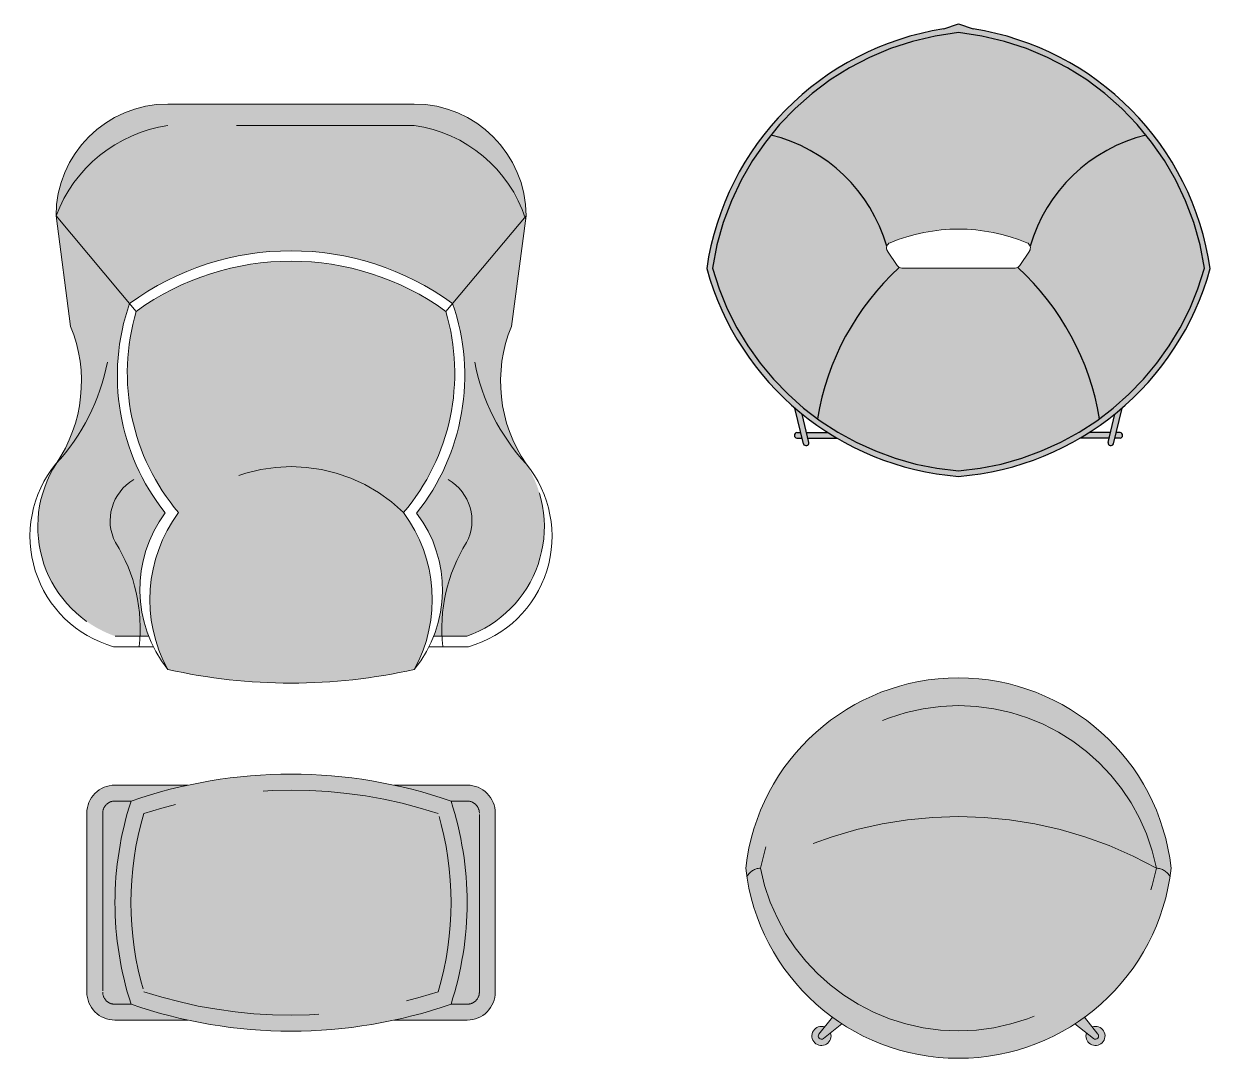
# Model space of a CAD drawing. Header units: metres. Extents: x 288.7 to 299.7, y 162.6 to 172.2.
# Drawn here: x 289.933 to 292.054, y 168.149 to 169.998 of the extents above; entities that cross this region are included whole.
import ezdxf

# ---------------------------------------------------------------- set-up
doc = ezdxf.new("R2010")
doc.units = ezdxf.units.M
doc.linetypes.add('HIDDEN2', pattern=[4.7625, 3.175, -1.5875])
doc.linetypes.add('HIDDENX2', pattern=[19.05, 12.7, -6.35])
for name, color, linetype, lineweight in [('estofado', 7, 'Continuous', 25), ('mesa', 7, 'Continuous', 9), ('moveis', 254, 'Continuous', 5)]:
    doc.layers.add(name, color=color, linetype=linetype, lineweight=lineweight)

# ---------------------------------------------------------------- blocks, each defined once
blk = doc.blocks.new('Poltrona Delta Lintz marrom')
at = {"layer": 'mesa', "ltscale": 0.8}
h = blk.add_hatch(color=256, dxfattribs=at)
h.dxf.hatch_style = 1
h.set_gradient(color1=(101, 68, 57), color2=(127, 86, 72), one_color=1, tint=0.39, name='CYLINDER')
h.paths.add_polyline_path([(0.0264, -0.0092), (0, 0), (-0.0264, -0.0092, 0.328316), (-0.45, -0.4374, 0.315355), (0, -0.8092, 0.315355), (0.45, -0.4374, 0.328316)])
h.paths.add_polyline_path([(0, -0.0158, -0.341123), (0.4398, -0.4368, -0.313757), (0, -0.7992, -0.313757), (-0.4398, -0.4368, -0.341123)], flags=16)
h.paths.add_polyline_path([(-0.1268, -0.4063), (-0.1095, -0.4323, 0.251208), (-0.1012, -0.4368), (0.1012, -0.4368, 0.251208), (0.1095, -0.4323), (0.1268, -0.4063, 0.471601), (0.1223, -0.3915, 0.199821), (-0.1223, -0.3915, 0.471509), (-0.1268, -0.4063, 12431.831382), (-0.1268, -0.4063, 1428.33229), (-0.1268, -0.4063, 0.000856)], flags=0)
h = blk.add_hatch(color=256, dxfattribs=at)
h.dxf.hatch_style = 1
h.set_gradient(color1=(101, 68, 57), color2=(165, 113, 95), one_color=1, tint=0.51, name='CURVED')
h.paths.add_polyline_path([(0.3354, -0.1989, 0.269367), (0.1281, -0.3978, 0.223972), (0.1223, -0.3915, 0.199821), (-0.1223, -0.3915, 0.471509), (-0.1268, -0.4063, -0.223893), (-0.1281, -0.3978, 0.269367), (-0.3354, -0.1989, -0.199416), (0, -0.0158, -0.199416)])
h = blk.add_hatch(color=256, dxfattribs=at)
h.dxf.hatch_style = 1
h.set_gradient(color1=(101, 68, 57), color2=(165, 113, 95), one_color=1, tint=0.51)
h.paths.add_polyline_path([(-0.1268, -0.4063, -0.223972), (-0.1281, -0.3978, 0.269367), (-0.3354, -0.1989, 0.132681), (-0.4398, -0.4368, 0.169277), (-0.252, -0.7061, -0.167687), (-0.1059, -0.4356, -0.123682), (-0.1095, -0.4323)])
h = blk.add_hatch(color=256, dxfattribs=at)
h.dxf.hatch_style = 1
h.set_gradient(color1=(101, 68, 57), color2=(165, 113, 95), one_color=1, tint=0.51)
h.paths.add_polyline_path([(0.3354, -0.1989, 0.269367), (0.1281, -0.3978, -0.223972), (0.1268, -0.4063), (0.1095, -0.4323, -0.123682), (0.1059, -0.4356, -0.167687), (0.252, -0.7061, 0.169277), (0.4398, -0.4368, 0.132681)])
h = blk.add_hatch(color=256, dxfattribs=at)
h.dxf.hatch_style = 1
h.set_gradient(color1=(101, 68, 57), color2=(165, 113, 95), one_color=1, tint=0.51, name='INVCURVED')
h.paths.add_polyline_path([(0.1059, -0.4356, -0.123682), (0.1012, -0.4368), (-0.1012, -0.4368, -0.123682), (-0.1059, -0.4356, 0.167687), (-0.252, -0.7061, 0.137193), (0, -0.7992, 0.137193), (0.252, -0.7061, 0.167687)])
h = blk.add_hatch(color=256, dxfattribs=at)
h.dxf.hatch_style = 1
h.set_gradient(color1=(210, 211, 213), one_color=1, tint=1)
h.paths.add_polyline_path([(-0.2795, -0.6977, -0.008221), (-0.2923, -0.6869), (-0.2771, -0.7508, 0.916018), (-0.2673, -0.7485)])
h = blk.add_hatch(color=256, dxfattribs=at)
h.dxf.hatch_style = 1
h.set_gradient(color1=(210, 211, 213), one_color=1, tint=1)
h.paths.add_polyline_path([(0.2923, -0.6869, -0.008221), (0.2795, -0.6977), (0.2673, -0.7485, 0.916018), (0.2771, -0.7508)])
h = blk.add_hatch(color=256, dxfattribs=at)
h.dxf.hatch_style = 1
h.set_gradient(color1=(210, 211, 213), one_color=1, tint=1)
h.paths.add_polyline_path([(-0.2818, -0.7308), (-0.2888, -0.7308, 0.916018), (-0.2888, -0.7408), (-0.2795, -0.7408)])
h.paths.add_polyline_path([(-0.2334, -0.7308), (-0.2716, -0.7308), (-0.2692, -0.7408), (-0.2171, -0.7408, -0.00941)])
h = blk.add_hatch(color=256, dxfattribs=at)
h.dxf.hatch_style = 1
h.set_gradient(color1=(210, 211, 213), one_color=1, tint=1)
h.paths.add_polyline_path([(0.2716, -0.7308), (0.2334, -0.7308, -0.00941), (0.2171, -0.7408), (0.2692, -0.7408)])
h.paths.add_polyline_path([(0.2888, -0.7308), (0.2818, -0.7308), (0.2795, -0.7408), (0.2888, -0.7408, 0.916018)])
at = {"layer": 'estofado', "ltscale": 0.08}
for p, q in [((-0.0264, -0.0092), (0, 0)), ((0, 0), (0.0264, -0.0092)), ((-0.2771, -0.7508), (-0.2923, -0.6869)), ((-0.2673, -0.7485), (-0.2795, -0.6977)), ((0.2673, -0.7485), (0.2795, -0.6977)), ((0.2771, -0.7508), (0.2923, -0.6869)), ((-0.2888, -0.7308), (-0.2818, -0.7308)), ((-0.2888, -0.7408), (-0.2795, -0.7408)), ((-0.2716, -0.7308), (-0.2334, -0.7308)), ((-0.2692, -0.7408), (-0.2171, -0.7408)), ((0.2692, -0.7408), (0.2171, -0.7408)), ((0.2716, -0.7308), (0.2334, -0.7308)), ((0.2888, -0.7408), (0.2795, -0.7408)), ((0.2888, -0.7308), (0.2818, -0.7308))]:
    blk.add_line(p, q, dxfattribs=at)
at = {"layer": 'estofado', "lineweight": 20, "ltscale": 0.08}
for p, q in [((-0.1095, -0.4323), (-0.1268, -0.4063)), ((0.1095, -0.4323), (0.1268, -0.4063)), ((-0.1012, -0.4368), (0.1012, -0.4368))]:
    blk.add_line(p, q, dxfattribs=at)
at = {"layer": 'estofado', "ltscale": 0.08}
for centre, radius, start, end in [((0.0528, -0.5111), 0.5081, 98.9614, 171.6648), ((-0.0528, -0.5111), 0.5081, 8.3352, 81.0386), ((0.0404, -0.3021), 0.5087, 195.4347, 265.4465), ((-0.0404, -0.3021), 0.5087, 274.5535, 344.5653), ((-0.2883, -0.7358), 0.00502, 95.0195, 264.9805), ((0.2883, -0.7358), 0.00502, 275.0195, 84.9805), ((-0.2723, -0.7492), 0.00502, 198.4126, 8.3735), ((0.2723, -0.7492), 0.00502, 171.6265, 341.5874)]:
    blk.add_arc(centre, radius, start, end, dxfattribs=at)
at = {"layer": 'estofado', "linetype": 'HIDDENX2', "ltscale": 0.08}
for centre, radius, start, end in [((0.0528, -0.5111), 0.4981, 96.0799, 171.4226), ((-0.0528, -0.5111), 0.4981, 8.5774, 83.9201), ((-0.403, -0.4769), 0.286, 16.0366, 76.3396), ((0.403, -0.4769), 0.286, 103.6604, 163.9634), ((0.0404, -0.3021), 0.4987, 195.6766, 265.355), ((0.2129, -0.7826), 0.4712, 132.5834, 170.6602), ((-0.0404, -0.3021), 0.4987, 274.645, 344.3234), ((-0.2129, -0.7826), 0.4712, 9.3398, 47.4166)]:
    blk.add_arc(centre, radius, start, end, dxfattribs=at)
at = {"layer": 'estofado', "lineweight": 20, "ltscale": 0.08}
for centre, radius, start, end in [((0, -0.6854), 0.3183, 67.3998, 112.6002), ((-0.1185, -0.4007), 0.01, 112.6002, 213.5946), ((0.1185, -0.4007), 0.01, 326.4054, 67.3998), ((-0.1012, -0.4268), 0.01, 213.5946, 270), ((0.1012, -0.4268), 0.01, 270, 326.4054)]:
    blk.add_arc(centre, radius, start, end, dxfattribs=at)
blk = doc.blocks.new('poltrona Conni Grando')
at = {"layer": 'estofado', "linetype": 'ByBlock', "lineweight": 5, "ltscale": 0.2}
h = blk.add_hatch(color=0, dxfattribs=at)
h.dxf.hatch_style = 1
h.set_gradient(color1=(245, 39, 20), color2=(250, 138, 128), one_color=1, tint=0.74, name='CYLINDER')
h.paths.add_polyline_path([(-0.38, -0.0919, 0.009931), (-0.378, -0.107, -0.248469), (-0.3539, -0.0919, -0.820258), (0.3539, -0.0919, -0.248469), (0.378, -0.107, 0.009931), (0.38, -0.0919, 0.894737)])
h = blk.add_hatch(color=0, dxfattribs=at)
h.dxf.hatch_style = 1
h.set_gradient(color1=(245, 39, 20), color2=(171, 21, 7), one_color=1, tint=0.35, name='CURVED')
h.paths.add_polyline_path([(-0.3539, -0.0919, -0.259707), (0.3539, -0.0919, 0.820258)])
h = blk.add_hatch(color=0, dxfattribs=at)
h.dxf.hatch_style = 1
h.set_gradient(color1=(245, 39, 20), color2=(171, 21, 7), one_color=1, tint=0.35, name='CURVED')
h.paths.add_polyline_path([(0.3539, -0.0919, 0.259707), (-0.3539, -0.0919, 0.822567)])
h = blk.add_hatch(color=0, dxfattribs=at)
h.dxf.hatch_style = 1
h.set_gradient(color1=(245, 39, 20), color2=(250, 138, 128), one_color=1, tint=0.74, name='CYLINDER')
h.paths.add_polyline_path([(0.378, -0.107, 0.248469), (0.3539, -0.0919, -0.822567), (-0.3539, -0.0919, 0.248469), (-0.378, -0.107, 0.859594)])
h = blk.add_hatch(color=0, dxfattribs=at)
h.dxf.hatch_style = 1
h.set_gradient(color1=(193, 199, 200), one_color=1, tint=1)
h.paths.add_polyline_path([(-0.2082, -0.3702, -0.013586), (-0.2254, -0.3585), (-0.2493, -0.3886, 0.86376), (-0.2414, -0.3966)])
h = blk.add_hatch(color=0, dxfattribs=at)
h.dxf.hatch_style = 1
h.set_gradient(color1=(193, 199, 200), one_color=1, tint=1)
h.paths.add_polyline_path([(0.2254, -0.3585, -0.013586), (0.2082, -0.3702), (0.2414, -0.3966, 0.86376), (0.2493, -0.3886)])
h = blk.add_hatch(color=0, dxfattribs=at)
h.dxf.hatch_style = 1
h.set_gradient(color1=(193, 199, 200), one_color=1, tint=1, name='SPHERICAL')
h.paths.add_polyline_path([(-0.2286, -0.3864), (-0.2414, -0.3966, -0.86376), (-0.2493, -0.3886), (-0.2392, -0.3758, 4.344732)])
h = blk.add_hatch(color=0, dxfattribs=at)
h.dxf.hatch_style = 1
h.set_gradient(color1=(193, 199, 200), one_color=1, tint=1, name='SPHERICAL')
h.paths.add_polyline_path([(0.2414, -0.3966, 0.86376), (0.2493, -0.3886), (0.2392, -0.3758, -4.344732), (0.2286, -0.3864)])
at = {"layer": 'estofado', "color": 0, "linetype": 'ByBlock', "lineweight": 5, "ltscale": 0.2}
for p, q in [((-0.2493, -0.3886), (-0.2254, -0.3585)), ((0.2493, -0.3886), (0.2254, -0.3585)), ((-0.2414, -0.3966), (-0.2082, -0.3702)), ((0.2414, -0.3966), (0.2082, -0.3702))]:
    blk.add_line(p, q, dxfattribs=at)
at = {"layer": 'estofado', "color": 0, "lineweight": 13}
for centre, start, end in [((0, -0.1343), 6.3597, 173.6403), ((0, -0.0496), 186.3597, 353.6403)]:
    blk.add_arc(centre, 0.3824, start, end, dxfattribs=at)
at = {"layer": 'estofado', "color": 0, "linetype": 'HIDDEN2', "lineweight": 5, "ltscale": 0.2}
for centre, radius, start, end in [((0, -0.1625), 0.3609, 11.2788, 168.7212), ((0, -0.7274), 0.7274, 60.8831, 119.1169), ((-0.3518, -0.1222), 0.0303, 94.123, 149.9375), ((0, -0.0223), 0.3607, 191.1209, 348.8791), ((0.3518, -0.1222), 0.0303, 30.0625, 85.877)]:
    blk.add_arc(centre, radius, start, end, dxfattribs=at)
at = {"layer": 'estofado', "color": 0, "linetype": 'ByBlock', "lineweight": 5, "ltscale": 0.2}
for centre, radius, start, end in [((-0.2448, -0.392), 0.0171, 70.9234, 19.0766), ((0.2448, -0.392), 0.0171, 160.9234, 109.0766), ((-0.2448, -0.392), 0.00569, 143.3617, 306.6383), ((0.2448, -0.392), 0.00569, 233.3617, 36.6383)]:
    blk.add_arc(centre, radius, start, end, dxfattribs=at)
blk = doc.blocks.new('Poltrona Saarien Berger')
at = {"layer": 'moveis', "lineweight": 9, "ltscale": 0.1}
h = blk.add_hatch(color=5, dxfattribs=at)
h.dxf.hatch_style = 1
h.set_gradient(color1=(246, 70, 70), color2=(252, 197, 197), one_color=1, tint=0.88, name='CURVED')
h.paths.add_polyline_path([(0.22, 0), (-0.22, 0, 0.414214), (-0.42, -0.2, -0.27339), (-0.22, -0.0385), (0.22, -0.0385, -0.2829), (0.4183, -0.202), (0.42, -0.2, 0.414214)])
h = blk.add_hatch(color=5, dxfattribs=at)
h.dxf.hatch_style = 1
h.set_gradient(color1=(246, 70, 70), color2=(252, 197, 197), one_color=1, tint=0.88, name='INVHEMISPHERICAL')
h.paths.add_polyline_path([(0.22, -0.0385), (-0.22, -0.0385, 0.27339), (-0.42, -0.2), (-0.2886, -0.3564, -0.325849), (0.2886, -0.3564), (0.4183, -0.202, 0.2829)])
h = blk.add_hatch(color=5, dxfattribs=at)
h.dxf.hatch_style = 1
h.set_gradient(color1=(246, 70, 70), color2=(252, 197, 197), one_color=1, tint=0.88)
h.paths.add_polyline_path([(-0.2886, -0.3564), (-0.42, -0.2), (-0.3939, -0.3975, -0.251893), (-0.42, -0.6432, 0.000684), (-0.4193, -0.6424, 0.484858), (-0.314, -0.9514), (-0.2544, -0.9514, -0.258394), (-0.2249, -0.7307, -0.256917)])
h = blk.add_hatch(color=5, dxfattribs=at)
h.dxf.hatch_style = 1
h.set_gradient(color1=(246, 70, 70), color2=(252, 197, 197), one_color=1, tint=0.88)
h.paths.add_polyline_path([(0.42, -0.6432, -0.251893), (0.3939, -0.3975), (0.4193, -0.205, 0.003239), (0.4183, -0.202), (0.2886, -0.3564, -0.257509), (0.2244, -0.7314, -0.262654), (0.2549, -0.9514), (0.314, -0.9514, 0.482861)])
h = blk.add_hatch(color=5, dxfattribs=at)
h.dxf.hatch_style = 1
h.set_gradient(color1=(246, 70, 70), color2=(252, 197, 197), one_color=1, tint=0.88, name='HEMISPHERICAL')
h.paths.add_polyline_path([(0.2766, -0.3707, 0.324348), (-0.2766, -0.3707, 0.253269), (-0.2011, -0.7304, -0.408728), (0.2011, -0.7304, 0.253269)])
h = blk.add_hatch(color=5, dxfattribs=at)
h.dxf.hatch_style = 1
h.set_gradient(color1=(246, 70, 70), color2=(252, 197, 197), one_color=1, tint=0.88, name='HEMISPHERICAL')
h.paths.add_polyline_path([(0.2011, -0.7304, 0.408728), (-0.2011, -0.7304, 0.29254), (-0.2203, -1.0106, 0.110763), (0.2203, -1.0106, 0.29254)])
at = {"layer": 'moveis', "color": 1, "lineweight": 9, "ltscale": 0.1}
for p, q in [((0.22, 0), (-0.22, 0)), ((-0.42, -0.2), (-0.3939, -0.3975)), ((0.42, -0.2), (0.3939, -0.3975)), ((-0.317, -0.97), (-0.2462, -0.97)), ((0.2466, -0.97), (0.317, -0.97))]:
    blk.add_line(p, q, dxfattribs=at)
at = {"layer": 'moveis', "color": 1, "linetype": 'HIDDEN2', "lineweight": 9, "ltscale": 0.1}
for p, q in [((0.22, -0.0385), (-0.22, -0.0385)), ((-0.42, -0.2), (-0.2766, -0.3707)), ((0.42, -0.2), (0.2766, -0.3707)), ((-0.314, -0.9514), (-0.2544, -0.9514)), ((0.2549, -0.9514), (0.314, -0.9514))]:
    blk.add_line(p, q, dxfattribs=at)
at = {"layer": 'moveis', "color": 1, "lineweight": 9, "ltscale": 0.1}
for centre, radius, start, end in [((-0.22, -0.2), 0.2, 90, 180), ((0.22, -0.2), 0.2, 0, 90), ((0, -0.7522), 0.4898, 53.9037, 126.0963), ((0, -0.7522), 0.4713, 54.0593, 125.9407), ((0.0834, -0.4857), 0.3938, 160.8327, 218.4672), ((-0.0834, -0.4857), 0.3938, 321.4056, 19.1673), ((0.0935, -0.4808), 0.3861, 163.4324, 220.282), ((-0.0935, -0.4808), 0.3861, 319.718, 16.5676), ((-0.6353, -0.496), 0.2608, 325.6557, 22.2089), ((0.6353, -0.496), 0.2608, 157.7911, 214.3443), ((-0.6942, -0.3905), 0.3728, 317.3341, 349.0406), ((0.6942, -0.3905), 0.3728, 190.9594, 222.6659), ((-0.2618, -0.7729), 0.2047, 140.6426, 254.3456), ((0.2618, -0.7729), 0.2047, 285.6544, 39.3574), ((-0.2384, -0.7448), 0.0849, 120.1655, 207.5036), ((0.2384, -0.7448), 0.0849, 332.4964, 59.8345), ((-0.0403, -0.8677), 0.2299, 143.4244, 218.4631), ((0.0083, -0.8856), 0.2606, 143.4567, 208.682), ((-0.0083, -0.8856), 0.2606, 331.318, 36.5433), ((0.0446, -0.8684), 0.2261, 321.0134, 37.3179), ((-0.5582, -0.9373), 0.2887, 353.505, 32.0863), ((0.5582, -0.9373), 0.2887, 147.9137, 186.495), ((0, -0.0283), 1.0068, 257.359, 282.641)]:
    blk.add_arc(centre, radius, start, end, dxfattribs=at)
at = {"layer": 'moveis', "color": 1, "linetype": 'HIDDEN2', "lineweight": 9, "ltscale": 0.1}
for centre, radius, start, end in [((-0.1834, -0.2885), 0.2526, 98.3401, 159.5019), ((0.1862, -0.2815), 0.2453, 18.165, 82.0921), ((-0.2447, -0.7554), 0.2079, 147.0909, 250.5581), ((0, -0.9353), 0.2871, 45.5376, 134.4624), ((0.2446, -0.7552), 0.2081, 289.4693, 32.5657)]:
    blk.add_arc(centre, radius, start, end, dxfattribs=at)
blk = doc.blocks.new('Banqueta Saarien Berger')
at = {"layer": 'moveis', "lineweight": 9, "ltscale": 0.1}
h = blk.add_hatch(color=5, dxfattribs=at)
h.dxf.hatch_style = 1
h.set_gradient(color1=(246, 70, 70), color2=(252, 197, 197), one_color=1, tint=0.88, name='CYLINDER')
h.paths.add_polyline_path([(-0.1843, -0.0196), (-0.315, -0.0196, 0.414214), (-0.365, -0.0696), (-0.365, -0.3896, 0.414214), (-0.315, -0.4396), (-0.1843, -0.4396, -0.030222), (-0.286, -0.4112), (-0.315, -0.4112, -0.414214), (-0.3366, -0.3896), (-0.3366, -0.0696, -0.414214), (-0.315, -0.0481), (-0.286, -0.0481, -0.030222)])
h.paths.add_polyline_path([(0.315, -0.0196), (0.1843, -0.0196, -0.030222), (0.286, -0.0481), (0.315, -0.0481, -0.414214), (0.3366, -0.0696), (0.3366, -0.3896, -0.414214), (0.315, -0.4112), (0.286, -0.4112, -0.030222), (0.1843, -0.4396), (0.315, -0.4396, 0.414214), (0.365, -0.3896), (0.365, -0.0696, 0.414214)])
h = blk.add_hatch(color=5, dxfattribs=at)
h.dxf.hatch_style = 1
h.set_gradient(color1=(246, 70, 70), color2=(252, 197, 197), one_color=1, tint=0.88, name='INVCYLINDER')
h.paths.add_polyline_path([(-0.286, -0.0481, 0.157854), (-0.286, -0.4112, 0.16819), (0.286, -0.4112, 0.157854), (0.286, -0.0481, 0.16819)])
h.paths.add_polyline_path([(0.2631, -0.0704, -0.144915), (0.2631, -0.3889, -0.159504), (-0.2631, -0.3889, -0.144915), (-0.2631, -0.0704, -0.159504)], flags=16)
h = blk.add_hatch(color=5, dxfattribs=at)
h.dxf.hatch_style = 1
h.set_gradient(color1=(246, 70, 70), color2=(252, 197, 197), one_color=1, tint=0.88, name='CURVED')
h.paths.add_polyline_path([(0.2631, -0.0704, 0.159504), (-0.2631, -0.0704, 0.144915), (-0.2631, -0.3889, 0.159504), (0.2631, -0.3889, 0.144915)])
h = blk.add_hatch(color=5, dxfattribs=at)
h.dxf.hatch_style = 1
h.set_gradient(color1=(246, 70, 70), color2=(252, 197, 197), one_color=1, tint=0.88, name='INVSPHERICAL')
h.paths.add_polyline_path([(-0.286, -0.0481), (-0.315, -0.0481, 0.414214), (-0.3366, -0.0696), (-0.3366, -0.3896, 0.414214), (-0.315, -0.4112), (-0.286, -0.4112, -0.157854)])
h.paths.add_polyline_path([(0.3366, -0.0696, 0.414214), (0.315, -0.0481), (0.286, -0.0481, -0.157854), (0.286, -0.4112), (0.315, -0.4112, 0.414214), (0.3366, -0.3896)])
at = {"layer": 'moveis', "color": 1, "lineweight": 9, "ltscale": 0.1}
for points in [[(-0.1843, -0.0196), (-0.315, -0.0196, 0.414214), (-0.365, -0.0696), (-0.365, -0.3896, 0.414214), (-0.315, -0.4396), (-0.1843, -0.4396)], [(0.1843, -0.4396), (0.315, -0.4396, 0.414214), (0.365, -0.3896), (0.365, -0.0696, 0.414214), (0.315, -0.0196), (0.1843, -0.0196)]]:
    blk.add_lwpolyline(points, format="xyb", dxfattribs=at)
at = {"layer": 'moveis', "color": 1, "linetype": 'HIDDEN2', "lineweight": 9, "ltscale": 0.1}
for points in [[(-0.286, -0.0481), (-0.315, -0.0481, 0.414214), (-0.3366, -0.0696), (-0.3366, -0.3896, 0.414214), (-0.315, -0.4112), (-0.286, -0.4112)], [(0.286, -0.4112), (0.315, -0.4112, 0.414214), (0.3366, -0.3896), (0.3366, -0.0696, 0.414214), (0.315, -0.0481), (0.286, -0.0481)]]:
    blk.add_lwpolyline(points, format="xyb", dxfattribs=at)
at = {"layer": 'moveis', "color": 1, "lineweight": 9, "ltscale": 0.1}
for centre, radius, start, end in [((0, -0.8742), 0.8742, 70.9056, 109.0944), ((0.2748, -0.2296), 0.5894, 162.0593, 197.9407), ((-0.2748, -0.2296), 0.5894, 342.0593, 17.9407), ((0, 0.4149), 0.8742, 250.9056, 289.0944)]:
    blk.add_arc(centre, radius, start, end, dxfattribs=at)
at = {"layer": 'moveis', "color": 1, "linetype": 'HIDDEN2', "lineweight": 9, "ltscale": 0.1}
for centre, radius, start, end in [((0, -0.8742), 0.8457, 71.8749, 108.1251), ((0.2748, -0.2296), 0.5609, 163.5088, 196.4912), ((-0.2748, -0.2296), 0.5609, 343.5088, 16.4912), ((0, 0.4149), 0.8457, 251.8749, 288.1251)]:
    blk.add_arc(centre, radius, start, end, dxfattribs=at)

msp = doc.modelspace()

# ---------------------------------------------------------------- block references
at = {"layer": 'estofado', "color": 0, "linetype": 'ByBlock', "lineweight": 5}
msp.add_blockref('poltrona Conni Grando', (291.6039, 168.5807), dxfattribs=at)
at = {"layer": 'mesa'}
msp.add_blockref('Poltrona Delta Lintz marrom', (291.6039, 169.998), dxfattribs=at)
at = {"layer": 'moveis', "color": 5, "lineweight": 9}
for name, p in [('Poltrona Saarien Berger', (290.4111, 169.8545)), ('Banqueta Saarien Berger', (290.4111, 168.6566))]:
    msp.add_blockref(name, p, dxfattribs=at)

doc.saveas('drawing.dxf')
